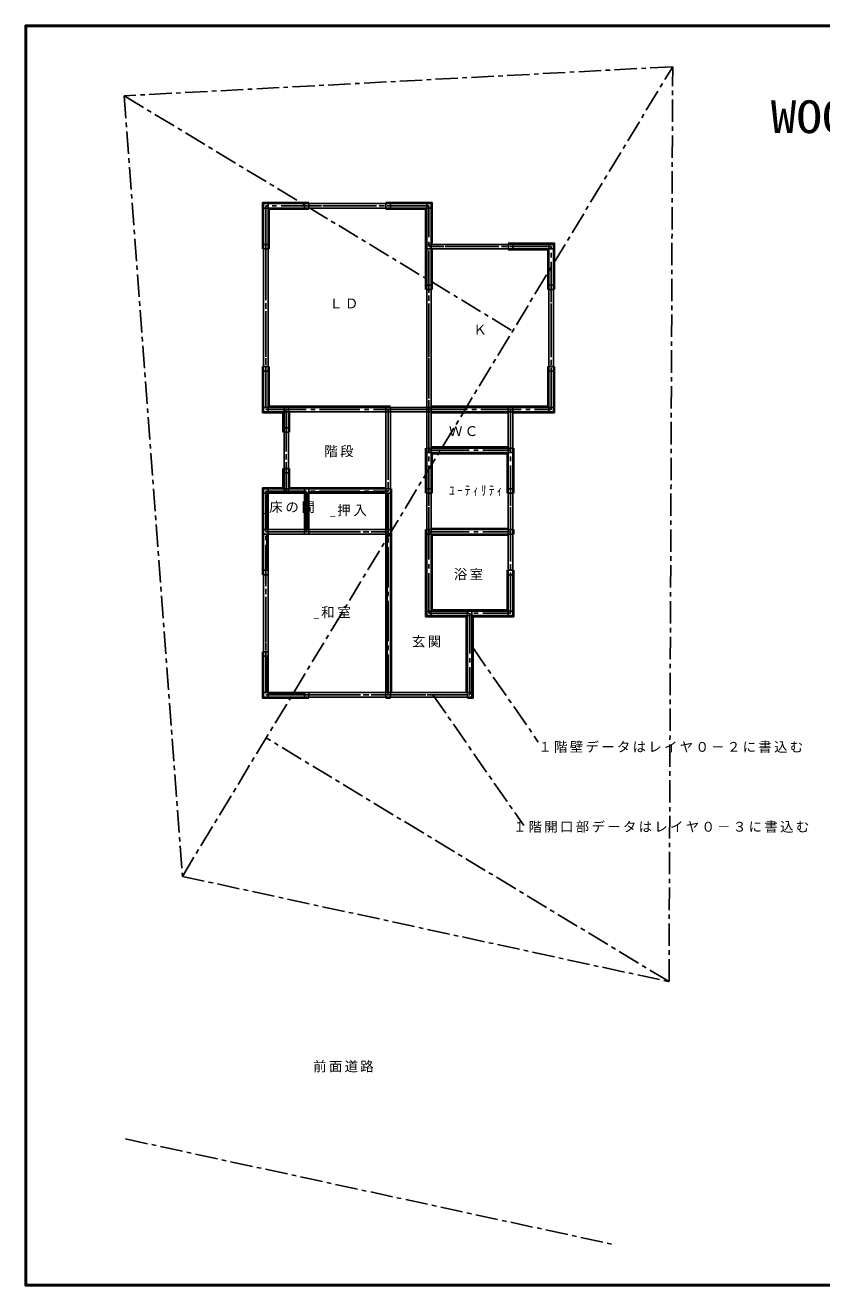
# Model space of a CAD drawing. Units: millimetres, scale not verified. Extents: x -19981 to 20270, y -14052 to 14100.
# Drawn here: x -19981 to -2198, y -14052 to 14100 of the extents above; entities that cross this region are included whole.
import ezdxf
from ezdxf.enums import TextEntityAlignment as Align

# ---------------------------------------------------------------- set-up
doc = ezdxf.new("R2010")
doc.units = ezdxf.units.MM
doc.header["$LTSCALE"] = 100
for name, pattern in [('CHAIN1', [8, 5, -1, 1, -1]), ('CHAIN2', [12, 9, -1, 1, -1]), ('DASHED1', [1.8, 1.2, -0.6])]:
    doc.linetypes.add(name, pattern=pattern)
for name, color, linetype in [('0-0_壁芯・通り振', 7, 'CHAIN1'), ('0-1_土台', 7, 'CHAIN1'), ('0-2_開口部', 7, 'CHAIN2'), ('0-3', 3, 'DASHED1'), ('0-8', 4, 'Continuous'), ('0-9', 3, 'Continuous'), ('0-A', 7, 'Continuous'), ('0-B', 7, 'Continuous'), ('0-C', 7, 'Continuous'), ('F-0', 2, 'Continuous')]:
    doc.layers.add(name, color=color, linetype=linetype)
doc.styles.add('ＭＳ ゴシック', font='')
doc.styles.get('ＭＳ ゴシック').set_extended_font_data('MS Gothic')

msp = doc.modelspace()

# ---------------------------------------------------------------- linework, layer by layer
at = {"layer": '0-0_壁芯・通り振'}
for p, q in [((-16472.6, -4908.6), (-5526.6, 13172.4)), ((-17769.9, 12523.8), (-9097.6, 7273.7)), ((-5607.7, -7260), (-14600.4, -1816)), ((-17741.7, -10772.9), (-6876.8, -13124.2))]:
    msp.add_line(p, q, dxfattribs=at)
msp.add_lwpolyline([(-17769.9, 12523.8), (-16472.6, -4908.6), (-5607.7, -7260), (-5526.6, 13172.4)], close=True, dxfattribs=at)
at = {"layer": '0-1_土台'}
for p, q in [((-9986.1, 199.5), (-8526.6, -1908.6)), ((-10878, -854.6), (-8851, -3773.5))]:
    msp.add_line(p, q, dxfattribs=at)
at = {"layer": '0-2_開口部'}
for p, q in [((-14153, 5516.2), (-14153, 3696.2)), ((-11878, -853.8), (-11878, 5516.2)), ((-10968, 4606.2), (-9148, 4606.2)), ((-14608, 3696.2), (-11878, 3696.2)), ((-13698, 2786.2), (-13698, 3696.2)), ((-14608, 2786.2), (-11878, 2786.2)), ((-10968, 2786.2), (-9148, 2786.2)), ((-10058, 966.2), (-10058, -853.8))]:
    msp.add_line(p, q, dxfattribs=at)
for points in [[(-14608, 10066.2), (-14608, 5516.2), (-8238, 5516.2)], [(-10968, 966.2), (-10968, 10066.2), (-14608, 10066.2)], [(-8238, 5516.2), (-8238, 9156.2), (-10968, 9156.2)], [(-10968, 966.2), (-9148, 966.2), (-9148, 5516.2)], [(-14608, 3696.2), (-14608, -853.8), (-10058, -853.8)]]:
    msp.add_lwpolyline(points, dxfattribs=at)
at = {"layer": '0-3'}
for p, q in [((-13698, 10066.2), (-11878, 10066.2)), ((-14608, 9156.2), (-14608, 6426.2)), ((-10968, 9156.2), (-9148, 9156.2)), ((-10968, 8246.2), (-10968, 5516.2)), ((-8238, 8246.2), (-8238, 6426.2)), ((-11878, 5516.2), (-10968, 5516.2)), ((-11878, 5516.2), (-11878, 3696.2)), ((-10968, 5516.2), (-10968, 4606.2)), ((-9148, 5516.2), (-9148, 4606.2)), ((-14153, 5061.2), (-14153, 4151.2)), ((-10968, 3696.2), (-10968, 2786.2)), ((-9148, 3696.2), (-9148, 2786.2)), ((-9148, 2786.2), (-9148, 1876.2)), ((-14608, 1876.2), (-14608, 56.2))]:
    msp.add_line(p, q, dxfattribs=at)
for points in [[(-14608, 2786.2), (-13698, 2786.2), (-11878, 2786.2)], [(-13698, -853.8), (-11878, -853.8), (-10058, -853.8)]]:
    msp.add_lwpolyline(points, dxfattribs=at)
at = {"layer": '0-8'}
for p, q in [((-14658, 10116.2), (-14658, 5466.2)), ((-10918, 10116.2), (-14658, 10116.2)), ((-10918, 10016.2), (-14658, 10016.2)), ((-14558, 10116.2), (-14558, 5466.2)), ((-11018, 916.2), (-11018, 10116.2)), ((-10918, 916.2), (-10918, 10116.2)), ((-8188, 9206.2), (-11018, 9206.2)), ((-8188, 9106.2), (-11018, 9106.2)), ((-8288, 5466.2), (-8288, 9206.2)), ((-8188, 5466.2), (-8188, 9206.2)), ((-14658, 5566.2), (-8188, 5566.2)), ((-14658, 5466.2), (-8188, 5466.2)), ((-14203, 5566.2), (-14203, 3646.2)), ((-14103, 5566.2), (-14103, 3646.2)), ((-11928, -903.8), (-11928, 5566.2)), ((-11828, -903.8), (-11828, 5566.2)), ((-9198, 916.2), (-9198, 5566.2)), ((-9098, 916.2), (-9098, 5566.2)), ((-11018, 4656.2), (-9098, 4656.2)), ((-11018, 4556.2), (-9098, 4556.2)), ((-14658, 3746.2), (-11828, 3746.2)), ((-14658, 3746.2), (-14658, -903.8)), ((-14558, 3746.2), (-14558, -903.8)), ((-13748, 2736.2), (-13748, 3746.2)), ((-13648, 2736.2), (-13648, 3746.2)), ((-14658, 3646.2), (-11828, 3646.2)), ((-14658, 2836.2), (-11828, 2836.2)), ((-11018, 2836.2), (-9098, 2836.2)), ((-14658, 2736.2), (-11828, 2736.2)), ((-11018, 2736.2), (-9098, 2736.2)), ((-11018, 1016.2), (-9098, 1016.2)), ((-11018, 916.2), (-9098, 916.2)), ((-10108, 1016.2), (-10108, -903.8)), ((-10008, 1016.2), (-10008, -903.8)), ((-14658, -803.8), (-10008, -803.8)), ((-14658, -903.8), (-10008, -903.8))]:
    msp.add_line(p, q, dxfattribs=at)
at = {"layer": '0-9'}
for p, q in [((-14658, 10116.2), (-14558, 10116.2)), ((-14658, 10116.2), (-14658, 10016.2)), ((-14658, 10016.2), (-14558, 10016.2)), ((-14558, 10116.2), (-14558, 10016.2)), ((-13748, 10116.2), (-13648, 10116.2)), ((-13748, 10116.2), (-13748, 10016.2)), ((-13748, 10016.2), (-13648, 10016.2)), ((-13648, 10116.2), (-13648, 10016.2)), ((-11928, 10116.2), (-11828, 10116.2)), ((-11928, 10116.2), (-11928, 10016.2)), ((-11928, 10016.2), (-11828, 10016.2)), ((-11828, 10116.2), (-11828, 10016.2)), ((-11018, 10116.2), (-10918, 10116.2)), ((-11018, 10116.2), (-11018, 10016.2)), ((-11018, 10016.2), (-10918, 10016.2)), ((-10918, 10116.2), (-10918, 10016.2)), ((-14658, 9206.2), (-14558, 9206.2)), ((-14658, 9206.2), (-14658, 9106.2)), ((-14658, 9106.2), (-14558, 9106.2)), ((-14558, 9206.2), (-14558, 9106.2)), ((-11018, 9206.2), (-10918, 9206.2)), ((-11018, 9206.2), (-11018, 9106.2)), ((-11018, 9106.2), (-10918, 9106.2)), ((-10918, 9206.2), (-10918, 9106.2)), ((-9198, 9206.2), (-9098, 9206.2)), ((-9198, 9206.2), (-9198, 9106.2)), ((-9198, 9106.2), (-9098, 9106.2)), ((-9098, 9206.2), (-9098, 9106.2)), ((-8288, 9206.2), (-8188, 9206.2)), ((-8288, 9206.2), (-8288, 9106.2)), ((-8288, 9106.2), (-8188, 9106.2)), ((-8188, 9206.2), (-8188, 9106.2)), ((-11018, 8296.2), (-10918, 8296.2)), ((-11018, 8296.2), (-11018, 8196.2)), ((-11018, 8196.2), (-10918, 8196.2)), ((-10918, 8296.2), (-10918, 8196.2)), ((-8288, 8296.2), (-8188, 8296.2)), ((-8288, 8296.2), (-8288, 8196.2)), ((-8288, 8196.2), (-8188, 8196.2)), ((-8188, 8296.2), (-8188, 8196.2)), ((-14658, 6476.2), (-14558, 6476.2)), ((-14658, 6476.2), (-14658, 6376.2)), ((-14558, 6476.2), (-14558, 6376.2)), ((-8288, 6476.2), (-8188, 6476.2)), ((-8288, 6476.2), (-8288, 6376.2)), ((-8188, 6476.2), (-8188, 6376.2)), ((-14658, 6376.2), (-14558, 6376.2)), ((-8288, 6376.2), (-8188, 6376.2)), ((-14658, 5566.2), (-14558, 5566.2)), ((-14658, 5566.2), (-14658, 5466.2)), ((-14658, 5466.2), (-14558, 5466.2)), ((-14558, 5566.2), (-14558, 5466.2)), ((-14203, 5566.2), (-14103, 5566.2)), ((-14203, 5566.2), (-14203, 5466.2)), ((-14203, 5466.2), (-14103, 5466.2)), ((-14103, 5566.2), (-14103, 5466.2)), ((-11928, 5566.2), (-11828, 5566.2)), ((-11928, 5566.2), (-11928, 5466.2)), ((-11928, 5566.2), (-11828, 5566.2)), ((-11928, 5566.2), (-11928, 5466.2)), ((-11928, 5466.2), (-11828, 5466.2)), ((-11928, 5466.2), (-11828, 5466.2)), ((-11828, 5566.2), (-11828, 5466.2)), ((-11828, 5566.2), (-11828, 5466.2)), ((-11018, 5566.2), (-10918, 5566.2)), ((-11018, 5566.2), (-11018, 5466.2)), ((-11018, 5466.2), (-10918, 5466.2)), ((-10918, 5566.2), (-10918, 5466.2)), ((-9198, 5566.2), (-9098, 5566.2)), ((-9198, 5566.2), (-9198, 5466.2)), ((-9198, 5566.2), (-9098, 5566.2)), ((-9198, 5566.2), (-9198, 5466.2)), ((-9198, 5466.2), (-9098, 5466.2)), ((-9198, 5466.2), (-9098, 5466.2)), ((-9098, 5566.2), (-9098, 5466.2)), ((-9098, 5566.2), (-9098, 5466.2)), ((-8288, 5566.2), (-8188, 5566.2)), ((-8288, 5566.2), (-8288, 5466.2)), ((-8288, 5466.2), (-8188, 5466.2)), ((-8188, 5566.2), (-8188, 5466.2)), ((-14203, 5111.2), (-14103, 5111.2)), ((-14203, 5111.2), (-14203, 5011.2)), ((-14103, 5111.2), (-14103, 5011.2)), ((-14203, 5011.2), (-14103, 5011.2)), ((-11018, 4656.2), (-10918, 4656.2)), ((-11018, 4656.2), (-11018, 4556.2)), ((-11018, 4556.2), (-10918, 4556.2)), ((-10918, 4656.2), (-10918, 4556.2)), ((-9198, 4656.2), (-9098, 4656.2)), ((-9198, 4656.2), (-9198, 4556.2)), ((-9198, 4556.2), (-9098, 4556.2)), ((-9098, 4656.2), (-9098, 4556.2)), ((-14203, 4201.2), (-14103, 4201.2)), ((-14203, 4201.2), (-14203, 4101.2)), ((-14203, 4101.2), (-14103, 4101.2)), ((-14103, 4201.2), (-14103, 4101.2)), ((-14658, 3746.2), (-14558, 3746.2)), ((-14658, 3746.2), (-14658, 3646.2)), ((-14558, 3746.2), (-14558, 3646.2)), ((-14203, 3746.2), (-14103, 3746.2)), ((-14203, 3746.2), (-14203, 3646.2)), ((-14103, 3746.2), (-14103, 3646.2)), ((-13748, 3746.2), (-13648, 3746.2)), ((-13748, 3746.2), (-13748, 3646.2)), ((-13748, 3746.2), (-13648, 3746.2)), ((-13748, 3746.2), (-13748, 3646.2)), ((-13648, 3746.2), (-13648, 3646.2)), ((-13648, 3746.2), (-13648, 3646.2)), ((-11928, 3746.2), (-11828, 3746.2)), ((-11928, 3746.2), (-11928, 3646.2)), ((-11928, 3746.2), (-11828, 3746.2)), ((-11928, 3746.2), (-11928, 3646.2)), ((-11828, 3746.2), (-11828, 3646.2)), ((-11828, 3746.2), (-11828, 3646.2)), ((-11018, 3746.2), (-10918, 3746.2)), ((-11018, 3746.2), (-11018, 3646.2)), ((-10918, 3746.2), (-10918, 3646.2)), ((-9198, 3746.2), (-9098, 3746.2)), ((-9198, 3746.2), (-9198, 3646.2)), ((-9098, 3746.2), (-9098, 3646.2)), ((-14658, 3646.2), (-14558, 3646.2)), ((-14203, 3646.2), (-14103, 3646.2)), ((-13748, 3646.2), (-13648, 3646.2)), ((-13748, 3646.2), (-13648, 3646.2)), ((-11928, 3646.2), (-11828, 3646.2)), ((-11928, 3646.2), (-11828, 3646.2)), ((-11018, 3646.2), (-10918, 3646.2)), ((-9198, 3646.2), (-9098, 3646.2)), ((-14658, 2836.2), (-14558, 2836.2)), ((-14658, 2836.2), (-14658, 2736.2)), ((-14558, 2836.2), (-14558, 2736.2)), ((-13748, 2836.2), (-13648, 2836.2)), ((-13748, 2836.2), (-13748, 2736.2)), ((-13648, 2836.2), (-13648, 2736.2)), ((-11928, 2836.2), (-11828, 2836.2)), ((-11928, 2836.2), (-11928, 2736.2)), ((-11828, 2836.2), (-11828, 2736.2)), ((-11018, 2836.2), (-10918, 2836.2)), ((-11018, 2836.2), (-11018, 2736.2)), ((-10918, 2836.2), (-10918, 2736.2)), ((-9198, 2836.2), (-9098, 2836.2)), ((-9198, 2836.2), (-9198, 2736.2)), ((-9098, 2836.2), (-9098, 2736.2)), ((-14658, 2736.2), (-14558, 2736.2)), ((-13748, 2736.2), (-13648, 2736.2)), ((-11928, 2736.2), (-11828, 2736.2)), ((-11018, 2736.2), (-10918, 2736.2)), ((-9198, 2736.2), (-9098, 2736.2)), ((-14658, 1926.2), (-14558, 1926.2)), ((-14658, 1926.2), (-14658, 1826.2)), ((-14658, 1826.2), (-14558, 1826.2)), ((-14558, 1926.2), (-14558, 1826.2)), ((-9198, 1926.2), (-9098, 1926.2)), ((-9198, 1926.2), (-9198, 1826.2)), ((-9198, 1826.2), (-9098, 1826.2)), ((-9098, 1926.2), (-9098, 1826.2)), ((-11018, 1016.2), (-10918, 1016.2)), ((-11018, 1016.2), (-11018, 916.2)), ((-11018, 916.2), (-10918, 916.2)), ((-10918, 1016.2), (-10918, 916.2)), ((-10108, 1016.2), (-10008, 1016.2)), ((-10108, 1016.2), (-10108, 916.2)), ((-10108, 916.2), (-10008, 916.2)), ((-10008, 1016.2), (-10008, 916.2)), ((-9198, 1016.2), (-9098, 1016.2)), ((-9198, 1016.2), (-9198, 916.2)), ((-9198, 916.2), (-9098, 916.2)), ((-9098, 1016.2), (-9098, 916.2)), ((-14658, 106.2), (-14558, 106.2)), ((-14658, 106.2), (-14658, 6.2)), ((-14658, 6.2), (-14558, 6.2)), ((-14558, 106.2), (-14558, 6.2)), ((-14658, -803.8), (-14558, -803.8)), ((-14658, -803.8), (-14658, -903.8)), ((-14558, -803.8), (-14558, -903.8)), ((-13748, -803.8), (-13648, -803.8)), ((-13748, -803.8), (-13748, -903.8)), ((-13648, -803.8), (-13648, -903.8)), ((-11928, -803.8), (-11828, -803.8)), ((-11928, -803.8), (-11928, -903.8)), ((-11928, -803.8), (-11828, -803.8)), ((-11928, -803.8), (-11928, -903.8)), ((-11828, -803.8), (-11828, -903.8)), ((-11828, -803.8), (-11828, -903.8)), ((-10108, -803.8), (-10008, -803.8)), ((-10108, -803.8), (-10108, -903.8)), ((-10008, -803.8), (-10008, -903.8)), ((-14658, -903.8), (-14558, -903.8)), ((-13748, -903.8), (-13648, -903.8)), ((-11928, -903.8), (-11828, -903.8)), ((-11928, -903.8), (-11828, -903.8)), ((-10108, -903.8), (-10008, -903.8))]:
    msp.add_line(p, q, dxfattribs=at)
at = {"layer": '0-A'}
for p, q in [((-14683, 10141.2), (-13648, 10141.2)), ((-14683, 9106.2), (-14683, 10141.2)), ((-11928, 10141.2), (-10893, 10141.2)), ((-10893, 10141.2), (-10893, 9231.2)), ((-14683, 5441.2), (-14683, 6476.2)), ((-8163, 6476.2), (-8163, 5441.2)), ((-14228, 5441.2), (-14683, 5441.2)), ((-14228, 5011.2), (-14228, 5441.2)), ((-8163, 5441.2), (-9073, 5441.2)), ((-9073, 4656.2), (-9073, 3646.2)), ((-14683, 1826.2), (-14683, 3771.2)), ((-9073, 2836.2), (-9073, 2736.2)), ((-9073, 1926.2), (-9073, 891.2)), ((-14683, -928.8), (-14683, 106.2)), ((-13648, -928.8), (-14683, -928.8)), ((-11828, -928.8), (-11928, -928.8))]:
    msp.add_line(p, q, dxfattribs=at)
for points in [[(-9198, 9231.2), (-8163, 9231.2), (-8163, 8196.2)], [(-14683, 3771.2), (-14228, 3771.2), (-14228, 4201.2)], [(-9073, 891.2), (-9983, 891.2), (-9983, -928.8), (-10108, -928.8)]]:
    msp.add_lwpolyline(points, dxfattribs=at)
at = {"layer": '0-B'}
for p, q in [((-14533, 9991.2), (-13648, 9991.2)), ((-14533, 9106.2), (-14533, 9991.2)), ((-11928, 9991.2), (-11043, 9991.2)), ((-11043, 9991.2), (-11043, 8196.2)), ((-10893, 8196.2), (-10893, 9081.2)), ((-14533, 5591.2), (-14533, 6476.2)), ((-8313, 6476.2), (-8313, 5591.2)), ((-11828, 5591.2), (-14533, 5591.2)), ((-14078, 5011.2), (-14078, 5441.2)), ((-8313, 5591.2), (-10893, 5591.2)), ((-10893, 5441.2), (-9223, 5441.2)), ((-11043, 4656.2), (-11043, 3646.2)), ((-9223, 4681.2), (-10893, 4681.2)), ((-14078, 3771.2), (-14078, 4201.2)), ((-11953, 3771.2), (-14078, 3771.2)), ((-11803, -778.8), (-11803, 3746.2)), ((-11043, 2836.2), (-11043, 891.2)), ((-9223, 2861.2), (-10893, 2861.2))]:
    msp.add_line(p, q, dxfattribs=at)
for points in [[(-9198, 9081.2), (-8313, 9081.2), (-8313, 8196.2)], [(-10893, 3646.2), (-10893, 4531.2), (-9223, 4531.2), (-9223, 3646.2)], [(-10893, 1041.2), (-10893, 2711.2), (-9223, 2711.2)], [(-9223, 1926.2), (-9223, 1041.2), (-10893, 1041.2)], [(-11043, 891.2), (-10133, 891.2), (-10133, -778.8)]]:
    msp.add_lwpolyline(points, dxfattribs=at)
at = {"layer": '0-C'}
for p, q in [((-14558, 3676.2), (-13748, 3676.2)), ((-13648, 3676.2), (-11928, 3676.2)), ((-14588, 2836.2), (-14588, 3646.2)), ((-13718, 3646.2), (-13718, 2836.2)), ((-13678, 2836.2), (-13678, 3646.2)), ((-11898, 3646.2), (-11898, 2836.2)), ((-14588, 1926.2), (-14588, 2736.2)), ((-11898, 2736.2), (-11898, -803.8)), ((-14588, -803.8), (-14588, 6.2)), ((-13748, -833.8), (-14558, -833.8))]:
    msp.add_line(p, q, dxfattribs=at)
at = {"layer": 'F-0'}
for p, q in [((20269.8, 14100.4), (-19980.8, 14100.4)), ((-19965.8, -14037.2), (-19965.8, 14085.4)), ((20239.8, 14070.4), (-19950.8, 14070.4)), ((20254.8, -14037.2), (-19965.8, -14037.2))]:
    msp.add_line(p, q, dxfattribs=at)
for points in [[(20269.8, -14052.2), (-19980.8, -14052.2), (-19980.8, 14100.4)], [(20254.8, -14037.2), (20254.8, 14085.4), (-19965.8, 14085.4)], [(20239.8, -14022.2), (-19950.8, -14022.2), (-19950.8, 14070.4)]]:
    msp.add_lwpolyline(points, dxfattribs=at)

# ---------------------------------------------------------------- texts
at = {"layer": '0-0_壁芯・通り振', "insert": (-13553.7, -9287), "char_height": 219.9, "attachment_point": 7, "style": 'ＭＳ ゴシック'}
msp.add_mtext('\\T1.17;前面道路', dxfattribs=at)
at = {"layer": '0-1_土台', "color": 6, "style": 'ＭＳ ゴシック', "width": 1.15}
msp.add_text('WOODC外部変形サンプルファイル(1995年)', height=733.1, dxfattribs=at).set_placement((-3337.4, 11469.7), align=Align.BOTTOM_LEFT)
at = {"layer": '0-1_土台', "char_height": 219.9, "attachment_point": 7, "style": 'ＭＳ ゴシック'}
for s, insert in [('\\T1.17;１階壁データはレイヤ０－２に書込む', (-8526.6, -2151.9)), ('\\T1.17;１階開口部データはレイヤ０－３に書込む', (-9094.2, -3935.7))]:
    msp.add_mtext(s, dxfattribs=dict(at, insert=insert))
at = {"layer": '0-2_開口部', "style": 'ＭＳ ゴシック'}
msp.add_text('Ｋ', height=219.9, dxfattribs=at).set_placement((-9978.2, 7125.7), align=Align.BOTTOM_LEFT)
at = {"layer": '0-2_開口部', "char_height": 219.9, "attachment_point": 7, "style": 'ＭＳ ゴシック'}
for s, insert in [('\\T1.17;ＬＤ', (-13194.1, 7776.1)), ('\\T1.17;ＷＣ', (-10520.2, 4921.6)), ('\\T1.17;階段', (-13302.5, 4451.8)), ('\\T1.39;\\W0.85;ﾕｰﾃｨﾘﾃｨ', (-10520.2, 3584.6)), ('\\T1.2;_床の間', (-14711.7, 3187.1)), ('\\T1.21;_押入', (-13194.1, 3114.9)), ('\\T1.17;浴室', (-10411.8, 1705.6)), ('\\T1.21;_和室', (-13555.4, 838.4)), ('\\T1.17;玄関', (-11347.6, 200.2))]:
    msp.add_mtext(s, dxfattribs=dict(at, insert=insert))

doc.saveas('drawing.dxf')
